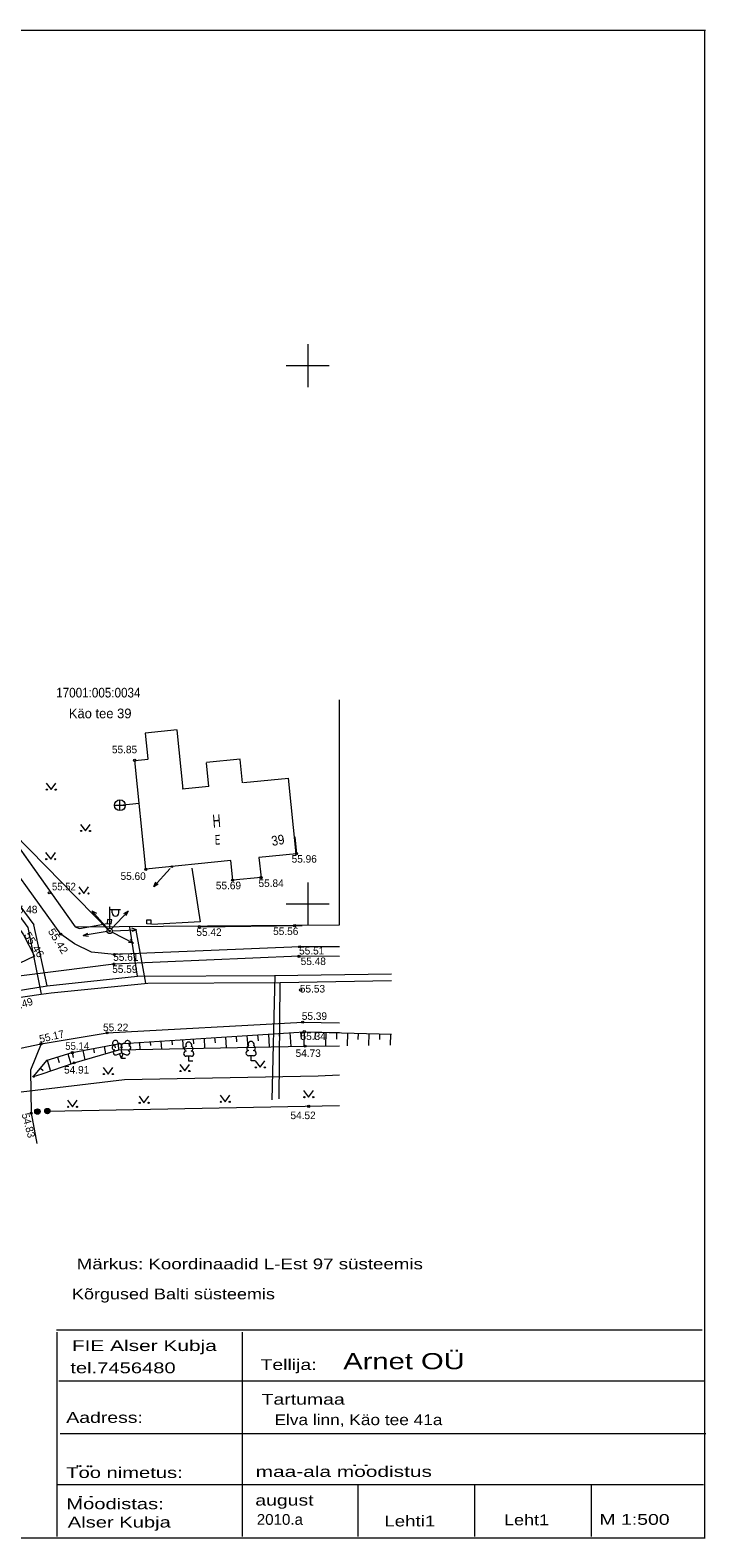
# Model space of a CAD drawing. Extents: x 640302 to 640713, y 6455972 to 6456281.
# Drawn here: x 640424.2 to 640487, y 6456141.1 to 6456281.2 of the extents above; entities that cross this region are included whole.
import ezdxf
from ezdxf.enums import TextEntityAlignment as Align

# ---------------------------------------------------------------- set-up
doc = ezdxf.new("R2010")
doc.units = 0
doc.header["$LTSCALE"] = 0.28
doc.header["$PDMODE"] = 32
doc.header["$PDSIZE"] = 0.14
for name, color, linetype, lineweight in [('1', 7, 'Continuous', 13), ('10', 7, 'Continuous', 13), ('12', 7, 'Continuous', 13), ('13', 7, 'Continuous', 13), ('14', 7, 'Continuous', 13), ('15', 7, 'Continuous', 13), ('16', 7, 'Continuous', 13), ('2', 7, 'Continuous', 13), ('22', 7, 'Continuous', 13), ('23', 7, 'Continuous', 13), ('30', 7, 'Continuous', 13), ('31', 7, 'Continuous', 13), ('42', 7, 'Continuous', 13), ('56', 7, 'Continuous', 13), ('61', 7, 'Continuous', 13)]:
    doc.layers.add(name, color=color, linetype=linetype, lineweight=lineweight)
doc.layers.add('57', color=7, linetype='Continuous')

msp = doc.modelspace()

# ---------------------------------------------------------------- linework, layer by layer
at = {"layer": '1'}
for p, q in [((640437.86, 6456216.17), (640434.88, 6456215.86)), ((640434.9, 6456215.86), (640435.14, 6456213.47)), ((640438.43, 6456210.66), (640437.86, 6456216.13)), ((640443.72, 6456213.46), (640440.59, 6456213.14)), ((640443.95, 6456211.24), (640443.73, 6456213.42)), ((640440.81, 6456210.92), (640440.58, 6456213.11)), ((640440.81, 6456210.9), (640438.33, 6456210.65)), ((640448.21, 6456211.67), (640444.03, 6456211.24)), ((640448.93, 6456204.67), (640448.2, 6456211.68)), ((640432.55, 6456208.67), (640432.55, 6456209.67)), ((640432.55, 6456209.17), (640434.33, 6456209.35)), ((640432.05, 6456209.17), (640433.05, 6456209.17)), ((640450, 6456202), (640450, 6456198)), ((640448, 6456200), (640452, 6456200)), ((640432.37, 6456187), (640432.41, 6456186.43)), ((640433.37, 6456187.06), (640433.39, 6456186.76)), ((640447.34, 6456187.99), (640447.38, 6456187.37))]:
    msp.add_line(p, q, dxfattribs=at)
for points in [[(640406.06, 6456229.3), (640428.38, 6456197.88), (640452.96, 6456198.07), (640452.96, 6456218.96)], [(640448.79, 6456206.25), (640448.95, 6456204.67), (640445.46, 6456204.31), (640445.66, 6456202.45), (640443.03, 6456202.21), (640442.84, 6456204.04), (640434.95, 6456203.22), (640433.92, 6456213.33), (640435.17, 6456213.45)]]:
    msp.add_lwpolyline(points, dxfattribs=at)
for centre, radius in [((640433.92, 6456213.344), 0.1), ((640432.547, 6456209.171), 0.5), ((640448.791, 6456197.989), 0.1)]:
    msp.add_circle(centre, radius, dxfattribs=at)
msp.add_point((640424.52, 6456183.98), dxfattribs=at)
at = {"layer": '10'}
for p, q in [((640425.69, 6456211.23), (640426.15, 6456210.63)), ((640426.15, 6456210.63), (640426.6, 6456211.23)), ((640428.87, 6456207.39), (640429.34, 6456206.78)), ((640429.34, 6456206.78), (640429.78, 6456207.39)), ((640425.64, 6456204.77), (640426.11, 6456204.16)), ((640426.11, 6456204.16), (640426.55, 6456204.77)), ((640428.73, 6456201.58), (640429.2, 6456200.97)), ((640429.2, 6456200.97), (640429.64, 6456201.58)), ((640432.68, 6456185.66), (640432.86, 6456186.1)), ((640439.18, 6456185.86), (640438.7, 6456185.86)), ((640444.97, 6456185.91), (640444.49, 6456185.91)), ((640445.11, 6456185.44), (640445.58, 6456184.83)), ((640445.58, 6456184.83), (640446.02, 6456185.44)), ((640430.99, 6456184.81), (640431.46, 6456184.21)), ((640431.46, 6456184.21), (640431.9, 6456184.81)), ((640438.11, 6456185.09), (640438.58, 6456184.49)), ((640438.58, 6456184.49), (640439.02, 6456185.09)), ((640449.62, 6456182.67), (640450.08, 6456182.06)), ((640450.08, 6456182.06), (640450.53, 6456182.67)), ((640427.67, 6456181.77), (640428.13, 6456181.16)), ((640428.13, 6456181.16), (640428.58, 6456181.77)), ((640434.32, 6456182.14), (640434.78, 6456181.54)), ((640434.78, 6456181.54), (640435.23, 6456182.14)), ((640441.86, 6456182.24), (640442.32, 6456181.63)), ((640442.32, 6456181.63), (640442.77, 6456182.24))]:
    msp.add_line(p, q, dxfattribs=at)
for points in [[(640439.22, 6456203.32), (640440, 6456198.33), (640435.5, 6456198.09)], [(640432.24, 6456186), (640432.69, 6456186.17), (640433.13, 6456185.99)], [(640433.06, 6456185.66), (640432.68, 6456185.66), (640432.51, 6456186.1)], [(640432.69, 6456186.67), (640432.67, 6456186.59), (640432.67, 6456186.57), (640432.68, 6456186.54), (640432.7, 6456186.51), (640432.7, 6456186.49), (640432.69, 6456186.45), (640432.66, 6456186.4), (640432.66, 6456186.38), (640432.66, 6456186.36), (640432.67, 6456186.33), (640432.71, 6456186.27), (640432.71, 6456186.25), (640432.71, 6456186.23), (640432.69, 6456186.2), (640432.69, 6456186.17)], [(640439.32, 6456185.39), (640438.94, 6456185.39), (640438.94, 6456185.86)], [(640445.11, 6456185.44), (640444.73, 6456185.44), (640444.73, 6456185.91)]]:
    msp.add_lwpolyline(points, dxfattribs=at)
for centre in [(640425.7517, 6456210.6254), (640426.5805, 6456210.6254), (640428.9364, 6456206.7831), (640429.7652, 6456206.7831), (640425.7049, 6456204.159), (640426.5337, 6456204.159), (640428.7959, 6456200.9727), (640429.6247, 6456200.9727), (640431.0556, 6456184.2065), (640431.8844, 6456184.2065), (640438.1743, 6456184.4877), (640439.0031, 6456184.4877), (640445.1774, 6456184.8293), (640446.0062, 6456184.8293), (640427.7304, 6456181.1608), (640428.5592, 6456181.1608), (640434.3808, 6456181.5357), (640435.2096, 6456181.5357), (640441.921, 6456181.6294), (640442.7498, 6456181.6294), (640449.6837, 6456182.0628), (640450.5125, 6456182.0628)]:
    msp.add_circle(centre, 0.055, dxfattribs=at)
for centre, radius, start, end in [((640432.0501, 6456186.6667), 0.224, 111.43041, 274.49868), ((640432.1239, 6456187.0782), 0.2558, 111.50269, 232.51731), ((640432.1239, 6456187.0782), 0.2558, 350.48556, 111.50017), ((640432.4585, 6456186.8276), 0.224, 308.50412, 111.57246), ((640432.9217, 6456186.8231), 0.2248, 67.7016, 230.51262), ((640433.2598, 6456187.0695), 0.2558, 67.6168, 188.63142), ((640433.3273, 6456186.6569), 0.224, 264.6183, 67.68657), ((640433.2598, 6456187.0695), 0.2558, 306.59966, 67.61428), ((640438.7719, 6456186.5576), 0.2326, 109.02174, 253.14154), ((640438.942, 6456186.905), 0.277, 332.5799, 207.4201), ((640439.1121, 6456186.5576), 0.2326, 286.85082, 70.98591), ((640444.5649, 6456186.6086), 0.2326, 109.02174, 253.14154), ((640444.735, 6456186.956), 0.277, 332.5799, 207.4201), ((640444.9051, 6456186.6086), 0.2326, 286.85082, 70.98591), ((640432.1547, 6456186.2225), 0.2375, 111.50143, 291.50036), ((640432.685, 6456186.4314), 0.2375, 66.76552, 111.50149), ((640433.2159, 6456186.2143), 0.2375, 247.61661, 67.61554), ((640438.7045, 6456186.0975), 0.2375, 90.0016, 269.39529), ((640439.1795, 6456186.0975), 0.2375, 270.6047, 89.9984), ((640444.4975, 6456186.1485), 0.2375, 90.0016, 269.39529), ((640444.9725, 6456186.1485), 0.2375, 270.6047, 89.9984)]:
    msp.add_arc(centre, radius, start, end, dxfattribs=at)
at = {"layer": '12'}
for p, q in [((640437.2, 6456203.29), (640435.69, 6456201.63)), ((640435.69, 6456201.63), (640435.88, 6456202.06)), ((640435.69, 6456201.63), (640436.1, 6456201.86)), ((640429.95, 6456199.38), (640430.14, 6456198.94)), ((640429.95, 6456199.38), (640430.36, 6456199.14)), ((640431.43, 6456197.69), (640429.95, 6456199.38)), ((640431.6, 6456197.75), (640431.6, 6456199.75)), ((640431.6, 6456199.5), (640432.6, 6456199.5)), ((640431.83, 6456199.18), (640431.83, 6456199.5)), ((640432.44, 6456199.18), (640432.44, 6456199.5)), ((640431.77, 6456197.68), (640433.3, 6456199.33)), ((640433.3, 6456199.33), (640432.88, 6456199.1)), ((640433.3, 6456199.33), (640433.1, 6456198.9)), ((640431.35, 6456197.46), (640429.14, 6456197.07)), ((640429.14, 6456197.07), (640429.56, 6456197.29)), ((640429.14, 6456197.07), (640429.61, 6456197)), ((640431.82, 6456197.38), (640433.82, 6456196.35)), ((640431.85, 6456197.51), (640434.1, 6456197.61)), ((640433.82, 6456196.35), (640433.49, 6456196.69)), ((640434.1, 6456197.61), (640433.64, 6456197.74)), ((640434.1, 6456197.61), (640433.65, 6456197.44)), ((640433.82, 6456196.35), (640433.35, 6456196.42))]:
    msp.add_line(p, q, dxfattribs=at)
msp.add_circle((640431.599, 6456197.5), 0.25, dxfattribs=at)
msp.add_arc((640432.132, 6456199.1791), 0.3064, 180, 0, dxfattribs=at)
for p in [(640437.37, 6456203.47), (640431.6, 6456197.5)]:
    msp.add_point(p, dxfattribs=at)
at = {"layer": '13'}
for p, q in [((640432.05, 6456186.94), (640432.11, 6456186.65)), ((640432.37, 6456187), (640432.41, 6456186.43)), ((640433.37, 6456187.06), (640433.39, 6456186.76)), ((640434.37, 6456187.13), (640434.41, 6456186.48)), ((640435.37, 6456187.2), (640435.39, 6456186.85)), ((640436.36, 6456187.26), (640436.41, 6456186.52)), ((640437.36, 6456187.33), (640437.39, 6456186.93)), ((640438.36, 6456187.39), (640438.42, 6456186.56)), ((640439.36, 6456187.46), (640439.39, 6456187.02)), ((640440.36, 6456187.53), (640440.42, 6456186.6)), ((640441.35, 6456187.59), (640441.39, 6456187.11)), ((640442.35, 6456187.66), (640442.42, 6456186.64)), ((640443.35, 6456187.72), (640443.38, 6456187.19)), ((640444.35, 6456187.79), (640444.42, 6456186.68)), ((640445.34, 6456187.86), (640445.38, 6456187.28)), ((640446.34, 6456187.92), (640446.42, 6456186.72)), ((640447.34, 6456187.99), (640447.38, 6456187.37)), ((640448.34, 6456188.05), (640448.42, 6456186.76)), ((640449.34, 6456188.12), (640449.38, 6456187.45)), ((640449.68, 6456188.14), (640449.64, 6456186.79)), ((640450.68, 6456188.11), (640450.66, 6456187.46)), ((640451.68, 6456188.09), (640451.65, 6456186.81)), ((640452.68, 6456188.06), (640452.66, 6456187.44)), ((640425.78, 6456185.48), (640426.09, 6456184.48)), ((640426.74, 6456185.77), (640426.89, 6456185.29)), ((640427.7, 6456186.07), (640427.98, 6456185.15)), ((640429.11, 6456186.38), (640429.27, 6456185.53)), ((640430.09, 6456186.57), (640430.16, 6456186.19)), ((640431.07, 6456186.75), (640431.2, 6456186.08)), ((640425.16, 6456184.74), (640425.41, 6456184.54))]:
    msp.add_line(p, q, dxfattribs=at)
msp.add_point((640424.52, 6456183.98), dxfattribs=at)
at = {"layer": '14'}
for p, q in [((640425.79, 6456192.41), (640424.55, 6456198.05)), ((640434.18, 6456193.29), (640433.48, 6456197.85)), ((640446.94, 6456193.38), (640446.67, 6456181.81))]:
    msp.add_line(p, q, dxfattribs=at)
msp.add_lwpolyline([(640370.63, 6456167.32), (640387.5, 6456177.31), (640403.61, 6456185.53), (640419.99, 6456191.47), (640425.79, 6456192.41), (640434.18, 6456193.29), (640446.92, 6456193.36), (640457.79, 6456193.5)], dxfattribs=at)
at = {"layer": '15'}
for p, q in [((640434.94, 6456192.64), (640434.04, 6456197.58)), ((640447.33, 6456181.89), (640447.43, 6456192.71))]:
    msp.add_line(p, q, dxfattribs=at)
for points in [[(640403.11, 6456226.32), (640423.99, 6456197.81), (640425.23, 6456191.62)], [(640425.23, 6456191.62), (640426.14, 6456191.74), (640435.14, 6456192.66), (640447.43, 6456192.71), (640457.79, 6456192.88)], [(640388.37, 6456177.13), (640403.22, 6456184.77), (640420.51, 6456190.95), (640425.23, 6456191.62)]]:
    msp.add_lwpolyline(points, dxfattribs=at)
at = {"layer": '16'}
msp.add_line((640403.4, 6456226.71), (640424.55, 6456198.05), dxfattribs=at)
at = {"layer": '2'}
msp.add_line((640391.97, 6456237.78), (640431.57, 6456197.48), dxfattribs=at)
msp.add_circle((640425.98, 6456201.031), 0.1, dxfattribs=at)
at = {"layer": '22'}
msp.add_lwpolyline([(640452.96, 6456184.1), (640450.96, 6456184), (640432.97, 6456183.67), (640421.26, 6456182.28), (640413.47, 6456180.43), (640401.87, 6456175.6), (640389.84, 6456168.92), (640378.57, 6456161.69), (640372.52, 6456157.97), (640366.7, 6456153.69)], dxfattribs=at)
at = {"layer": '23'}
for p, q in [((640439.93, 6456197.89), (640449.48, 6456198)), ((640425.8, 6456180.77), (640452.96, 6456181.27))]:
    msp.add_line(p, q, dxfattribs=at)
msp.add_lwpolyline([(640421.55, 6456207.53), (640428.38, 6456197.88), (640428.78, 6456197.71), (640431.37, 6456198.19)], dxfattribs=at)
for points in [[(640431.37, 6456198.19), (640431.74, 6456198.16), (640431.78, 6456198.54), (640431.4, 6456198.57)], [(640435.05, 6456198.54), (640435.42, 6456198.52), (640435.41, 6456198.14), (640435.04, 6456198.16)]]:
    msp.add_lwpolyline(points, close=True, dxfattribs=at)
for centre, radius in [((640424.881, 6456180.723), 0.25), ((640424.881, 6456180.723), 0.225), ((640424.881, 6456180.723), 0.2), ((640424.881, 6456180.723), 0.175), ((640424.881, 6456180.723), 0.15), ((640424.881, 6456180.723), 0.125), ((640424.881, 6456180.723), 0.1), ((640424.881, 6456180.723), 0.075), ((640424.881, 6456180.723), 0.05), ((640424.881, 6456180.723), 0.025), ((640425.802, 6456180.769), 0.25), ((640425.802, 6456180.769), 0.225), ((640425.802, 6456180.769), 0.2), ((640425.802, 6456180.769), 0.175), ((640425.802, 6456180.769), 0.15), ((640425.802, 6456180.769), 0.125), ((640425.802, 6456180.769), 0.1), ((640425.802, 6456180.769), 0.075), ((640425.802, 6456180.769), 0.05), ((640425.802, 6456180.769), 0.025)]:
    msp.add_circle(centre, radius, dxfattribs=at)
at = {"layer": '30'}
for points in [[(640397.41, 6456233.13), (640402.16, 6456225.88), (640409.87, 6456215.87), (640418.92, 6456203.96), (640423.59, 6456197.13), (640424.61, 6456195.15), (640421.69, 6456193.75), (640406.67, 6456189.15), (640390.64, 6456181.61), (640381.51, 6456177.04), (640375.86, 6456174.58), (640370.86, 6456174.24), (640367.07, 6456175.21), (640361.41, 6456179.31), (640353.06, 6456185.83), (640349.15, 6456189.83), (640345.45, 6456195.76), (640342.84, 6456207.87), (640344.12, 6456212.45), (640347.33, 6456216.68), (640350.87, 6456218.15), (640352.81, 6456217.76), (640354.51, 6456216.05), (640355.3, 6456214.05)], [(640452.96, 6456196.01), (640449.25, 6456196.02), (640432.03, 6456195.31), (640429.9, 6456195.52), (640428.31, 6456196.29), (640427.04, 6456197.19), (640420.11, 6456206.81), (640412.08, 6456217.32), (640403.83, 6456227.42)], [(640452.96, 6456195.12), (640449.19, 6456195.14), (640431.98, 6456194.42), (640421.7, 6456193.11), (640406.87, 6456188.59), (640390.94, 6456181.05), (640381.58, 6456175.73), (640373.02, 6456171.81), (640360.05, 6456161.76)], [(640363.93, 6456156.55), (640377.67, 6456165.94), (640384.4, 6456170.45), (640394.33, 6456175.94), (640409.57, 6456182.64), (640420.34, 6456185.99), (640425.22, 6456187.02), (640431.35, 6456188.03), (640449.53, 6456189.02), (640452.96, 6456188.97)], [(640425.22, 6456187.02), (640424.24, 6456184.57), (640424.3, 6456180.57), (640424.83, 6456177.75)]]:
    msp.add_lwpolyline(points, dxfattribs=at)
at = {"layer": '31'}
for centre in [(640448.951, 6456204.669), (640434.948, 6456203.224), (640443.025, 6456202.208), (640445.656, 6456202.448), (640439.933, 6456197.894), (640427.042, 6456197.192), (640432.03, 6456195.305), (640449.19, 6456195.143), (640449.252, 6456196.023), (640431.984, 6456194.42), (640449.335, 6456192.013), (640449.534, 6456189.019), (640449.683, 6456188.143), (640425.218, 6456187.02), (640431.354, 6456188.029), (640449.764, 6456186.791), (640428.124, 6456186.197), (640428.286, 6456185.254), (640450.092, 6456181.212), (640424.301, 6456180.571)]:
    msp.add_circle(centre, 0.1, dxfattribs=at)
at = {"layer": '42'}
for p, q in [((640432.05, 6456186.94), (640432.11, 6456186.65)), ((640434.37, 6456187.13), (640434.41, 6456186.48)), ((640435.37, 6456187.2), (640435.39, 6456186.85)), ((640436.36, 6456187.26), (640436.41, 6456186.52)), ((640437.36, 6456187.33), (640437.39, 6456186.93)), ((640438.36, 6456187.39), (640438.42, 6456186.56)), ((640439.36, 6456187.46), (640439.39, 6456187.02)), ((640440.36, 6456187.53), (640440.42, 6456186.6)), ((640441.35, 6456187.59), (640441.39, 6456187.11)), ((640442.35, 6456187.66), (640442.42, 6456186.64)), ((640443.35, 6456187.72), (640443.38, 6456187.19)), ((640444.35, 6456187.79), (640444.42, 6456186.68)), ((640445.34, 6456187.86), (640445.38, 6456187.28)), ((640446.34, 6456187.92), (640446.42, 6456186.72)), ((640448.34, 6456188.05), (640448.42, 6456186.76)), ((640449.34, 6456188.12), (640449.38, 6456187.45)), ((640449.68, 6456188.14), (640449.64, 6456186.79)), ((640450.68, 6456188.11), (640450.66, 6456187.46)), ((640451.68, 6456188.09), (640451.65, 6456186.81)), ((640452.68, 6456188.06), (640452.66, 6456187.44)), ((640453.68, 6456188.03), (640453.65, 6456186.83)), ((640454.68, 6456188), (640454.66, 6456187.42)), ((640455.68, 6456187.97), (640455.65, 6456186.86)), ((640456.68, 6456187.94), (640456.66, 6456187.41)), ((640457.68, 6456187.92), (640457.65, 6456186.88)), ((640425.78, 6456185.48), (640426.09, 6456184.48)), ((640426.74, 6456185.77), (640426.89, 6456185.29)), ((640427.7, 6456186.07), (640427.98, 6456185.15)), ((640428.12, 6456186.2), (640428.21, 6456185.73)), ((640428.12, 6456186.2), (640428.21, 6456185.73)), ((640429.11, 6456186.38), (640429.27, 6456185.53)), ((640430.09, 6456186.57), (640430.16, 6456186.19)), ((640431.07, 6456186.75), (640431.2, 6456186.08)), ((640425.16, 6456184.74), (640425.41, 6456184.54))]:
    msp.add_line(p, q, dxfattribs=at)
for points in [[(640424.52, 6456183.98), (640425.78, 6456185.48), (640428.12, 6456186.2), (640432.37, 6456187), (640449.68, 6456188.14), (640452.96, 6456188.05)], [(640424.52, 6456183.98), (640425.78, 6456185.48), (640428.12, 6456186.2), (640432.37, 6456187), (640449.68, 6456188.14), (640457.79, 6456187.91)], [(640424.52, 6456183.98), (640425.33, 6456184.22), (640428.29, 6456185.25), (640432.45, 6456186.44), (640449.76, 6456186.79), (640452.96, 6456186.83)]]:
    msp.add_lwpolyline(points, dxfattribs=at)
at = {"layer": '56'}
for p, q in [((640301.98, 6456281.16), (640486.98, 6456281.16)), ((640486.86, 6456281.16), (640486.86, 6456141.16)), ((640486.66, 6456160.42), (640426.66, 6456160.42)), ((640426.72, 6456141.24), (640426.72, 6456160.24)), ((640443.95, 6456141.24), (640443.95, 6456160.24)), ((640486.88, 6456155.67), (640426.88, 6456155.67)), ((640487, 6456150.8), (640427, 6456150.8)), ((640454.24, 6456147.89), (640454.48, 6456147.89)), ((640455.31, 6456147.88), (640455.55, 6456147.88)), ((640486.77, 6456146.05), (640426.77, 6456146.05)), ((640428.76, 6456144.96), (640429, 6456144.96)), ((640429.76, 6456144.96), (640430, 6456144.96)), ((640454.65, 6456146.05), (640454.65, 6456141.25)), ((640465.49, 6456146.05), (640465.49, 6456141.25)), ((640476.34, 6456146.05), (640476.34, 6456141.25)), ((640301.88, 6456141.13), (640486.88, 6456141.13)), ((640425.43, 6456141.14), (640486.93, 6456141.14)), ((640425.43, 6456141.13), (640486.88, 6456141.13))]:
    msp.add_line(p, q, dxfattribs=at)
for centre in [(640428.6013, 6456147.7963), (640428.8677, 6456147.7963), (640429.5702, 6456147.7721), (640429.8608, 6456147.7721)]:
    msp.add_circle(centre, 0.05, dxfattribs=at)
at = {"layer": '61'}
for p, q in [((640450, 6456252), (640450, 6456248)), ((640448, 6456250), (640452, 6456250))]:
    msp.add_line(p, q, dxfattribs=at)

# ---------------------------------------------------------------- texts
at = {"layer": '1', "width": 0.9}
msp.add_text('17001:005:0034', height=0.9, dxfattribs=at).set_placement((640430.54, 6456219.18), align=Align.CENTER)
at = {"layer": '1'}
msp.add_text('Käo tee 39', height=0.9, dxfattribs=at).set_placement((640430.71, 6456217.25), align=Align.CENTER)
at = {"layer": '31'}
for s, p in [(' 55.85', (640432.84, 6456214)), (' 55.96', (640449.545, 6456203.84)), (' 55.60', (640433.645, 6456202.24)), (' 55.84', (640446.465, 6456201.58)), (' 55.69', (640442.5, 6456201.37)), ('55.48', (640423.705, 6456199.14)), (' 55.42', (640440.695, 6456197.04)), (' 55.56', (640447.825, 6456197.12)), (' 55.61', (640432.965, 6456194.72)), (' 55.51', (640450.24, 6456195.31)), (' 55.59', (640432.87, 6456193.6)), (' 55.48', (640450.385, 6456194.33)), (' 55.53', (640450.31, 6456191.78)), (' 55.39', (640450.49, 6456189.24)), (' 55.22', (640432.02, 6456188.19)), (' 55.34', (640450.375, 6456187.37)), (' 54.73', (640449.915, 6456185.8)), (' 54.91', (640428.395, 6456184.25)), (' 54.52', (640449.435, 6456180.02))]:
    msp.add_text(s, height=0.7, dxfattribs=at).set_placement(p, align=Align.CENTER)
at = {"layer": '31', "width": 0.95}
for s, p in [('55.52', (640427.34, 6456201.27)), (' 55.14', (640428.455, 6456186.46))]:
    msp.add_text(s, height=0.7, dxfattribs=at).set_placement(p, align=Align.CENTER)
at = {"layer": '31', "width": 1.1}
for s, p in [(' 55.46', (640424.2041, 6456196.1555)), (' 55.42', (640426.4241, 6456196.4955))]:
    msp.add_text(s, height=0.7, rotation=302.007, dxfattribs=at).set_placement(p, align=Align.CENTER)
at = {"layer": '31'}
for s, rotation, p in [(' 55.49', 17.244, (640423.2862, 6456190.2734)), (' 55.17', 12.818, (640426.1524, 6456187.3331)), (' 54.83', 285.08, (640423.6769, 6456179.4711))]:
    msp.add_text(s, height=0.7, rotation=rotation, dxfattribs=at).set_placement(p, align=Align.CENTER)
at = {"layer": '56'}
for s, height, width, p in [('Märkus: Koordinaadid L-Est 97 süsteemis', 1, 1.3, (640444.615, 6456166.07)), ('Kõrgused Balti süsteemis', 1, 1.25, (640437.52, 6456163.28)), ('FIE Alser Kubja', 1, 1.45, (640434.815, 6456158.48)), ('tel.7456480', 1, 1.4, (640432.83, 6456156.42)), ('Tellija:', 1, 1.35, (640448.22, 6456156.72)), ('Arnet OÜ', 1.5, 1.35, (640458.945, 6456156.79)), ('Tartumaa', 1, 1.35, (640449.575, 6456153.5)), ('Aadress:', 1, 1.35, (640431.12, 6456151.81)), ('Elva linn, Käo tee 41a', 1, 1.2, (640454.715, 6456151.6)), ('Too nimetus:', 1, 1.4, (640432.97, 6456146.69)), ('maa-ala moodistus', 1, 1.45, (640453.35, 6456146.79)), ('Moodistas:', 1, 1.4, (640432.09, 6456143.79)), ('august', 1, 1.35, (640447.835, 6456144.13)), ('Alser Kubja', 1, 1.4, (640432.485, 6456142.09)), ('2010.a', 1, 1.05, (640447.41, 6456142.34)), ('Lehti1', 1, 1.3, (640459.485, 6456142.19)), ('Leht1', 1, 1.25, (640470.335, 6456142.3)), ('M 1:500', 1, 1.35, (640480.37, 6456142.34))]:
    msp.add_text(s, height=height, dxfattribs=dict(at, width=width)).set_placement(p, align=Align.CENTER)
at = {"layer": '57'}
for s, height, rotation, width, p in [('H', 1.2, 4.558, 0.65, (640441.5773, 6456207.1201)), ('E', 0.8999, 2.337, 0.6, (640441.6417, 6456205.5199)), ('39', 0.8999, 9.438, 0.9, (640447.3012, 6456205.4883))]:
    msp.add_text(s, height=height, rotation=rotation, dxfattribs=dict(at, width=width)).set_placement(p, align=Align.CENTER)

doc.saveas('drawing.dxf')
